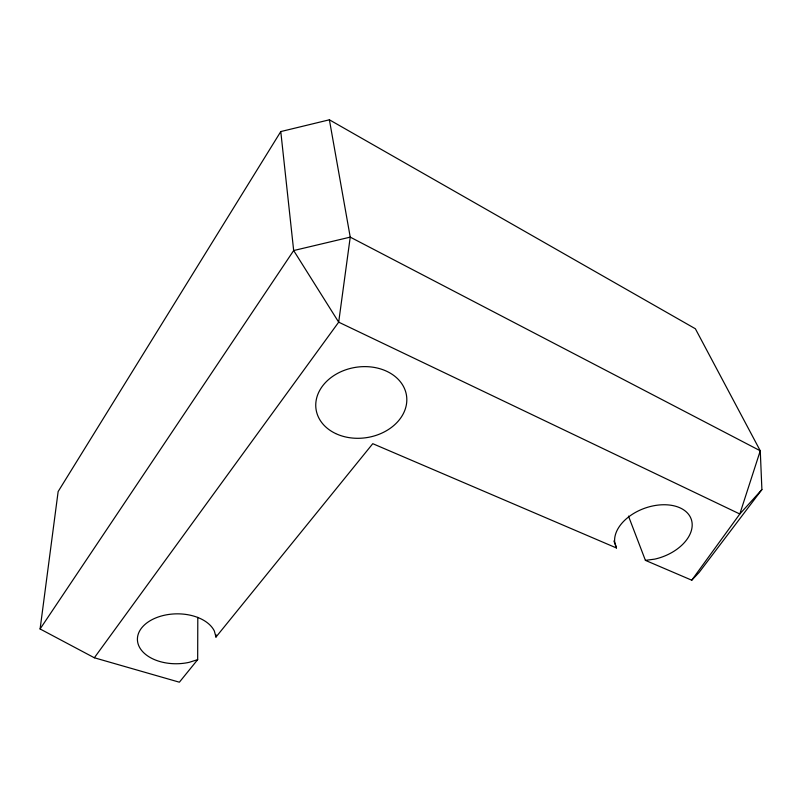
<?xml version="1.0" encoding="UTF-8"?>
<svg xmlns="http://www.w3.org/2000/svg" width="802" height="802" viewBox="0 0 802 802"><rect width="100%" height="100%" fill="white"/><g stroke="black" fill="none" stroke-linecap="round" stroke-linejoin="round"><path stroke-width="1.2" d="M628.477 516.107L645.409 560.367L691.755 580.197L699.113 572.438L761.9 489.581L760.266 450.794L695.374 328.76L329.391 119.799L280.78 131.568L58.145 491.546L40.1 628.968L94.335 657.77L179.377 682.201L197.673 659.645L197.803 617.37M40.1 628.968L293.672 250.545L280.78 131.568M691.755 580.197L739.805 514.002L761.9 489.581M94.335 657.77L338.685 322.163L350.233 237.131L329.391 119.799M197.673 659.645L189.132 662.342A39.348 24.952 -1.1 0 1 139.317 646.903A39.348 24.952 -1.1 0 1 164.921 615.134A39.348 24.952 -1.1 0 1 214.355 631.034L215.969 637.069L372.77 443.686L616.457 547.977L614.663 541.881A40.15 25.895 -19.7 0 1 651.424 506.252A40.15 25.895 -19.7 0 1 692.156 523.796A40.15 25.895 -19.7 0 1 654.713 559.134L645.409 560.367M613.921 540.959L616.457 547.977M215.939 634.593L215.969 637.069M760.266 450.794L739.805 514.002L338.685 322.163L293.672 250.545L350.233 237.131L760.266 450.794M335.607 433.531A45.754 35.579 -8.8 0 0 406.694 402.403A45.754 35.579 -8.8 0 0 341.562 371.436A45.754 35.579 -8.8 0 0 335.607 433.531"/></g></svg>
